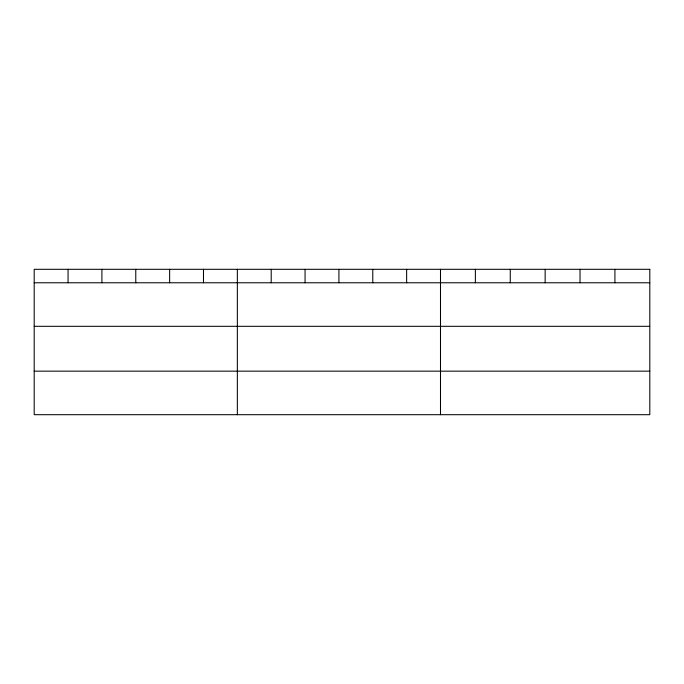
<?xml version="1.0" encoding="UTF-8"?>
<svg xmlns="http://www.w3.org/2000/svg" width="684" height="684" viewBox="0 0 684 684"><rect width="100%" height="100%" fill="white"/><g stroke="black" fill="none" stroke-linecap="round" stroke-linejoin="round"><path stroke-width="1.03" d="M34.2 282.774L649.8 282.774M34.2 326.311L649.8 326.311M34.2 371.156L649.8 371.156M614.916 269.308L614.916 282.774M580.032 269.308L580.032 282.774M545.148 269.308L545.148 282.774M510.264 269.308L510.264 282.774M475.38 269.308L475.38 282.774M440.496 269.308L440.496 414.692M406.638 269.308L406.638 282.774M372.78 269.308L372.78 282.774M338.922 269.308L338.922 282.774M305.064 269.308L305.064 282.774M271.206 269.308L271.206 282.774M237.348 269.308L237.348 414.692M203.49 269.308L203.49 282.774M169.632 269.308L169.632 282.774M135.774 269.308L135.774 282.774M101.916 269.308L101.916 282.774M68.058 269.308L68.058 282.774M649.8 269.308L34.2 269.308L34.2 414.692L649.8 414.692L649.8 269.308"/></g></svg>
